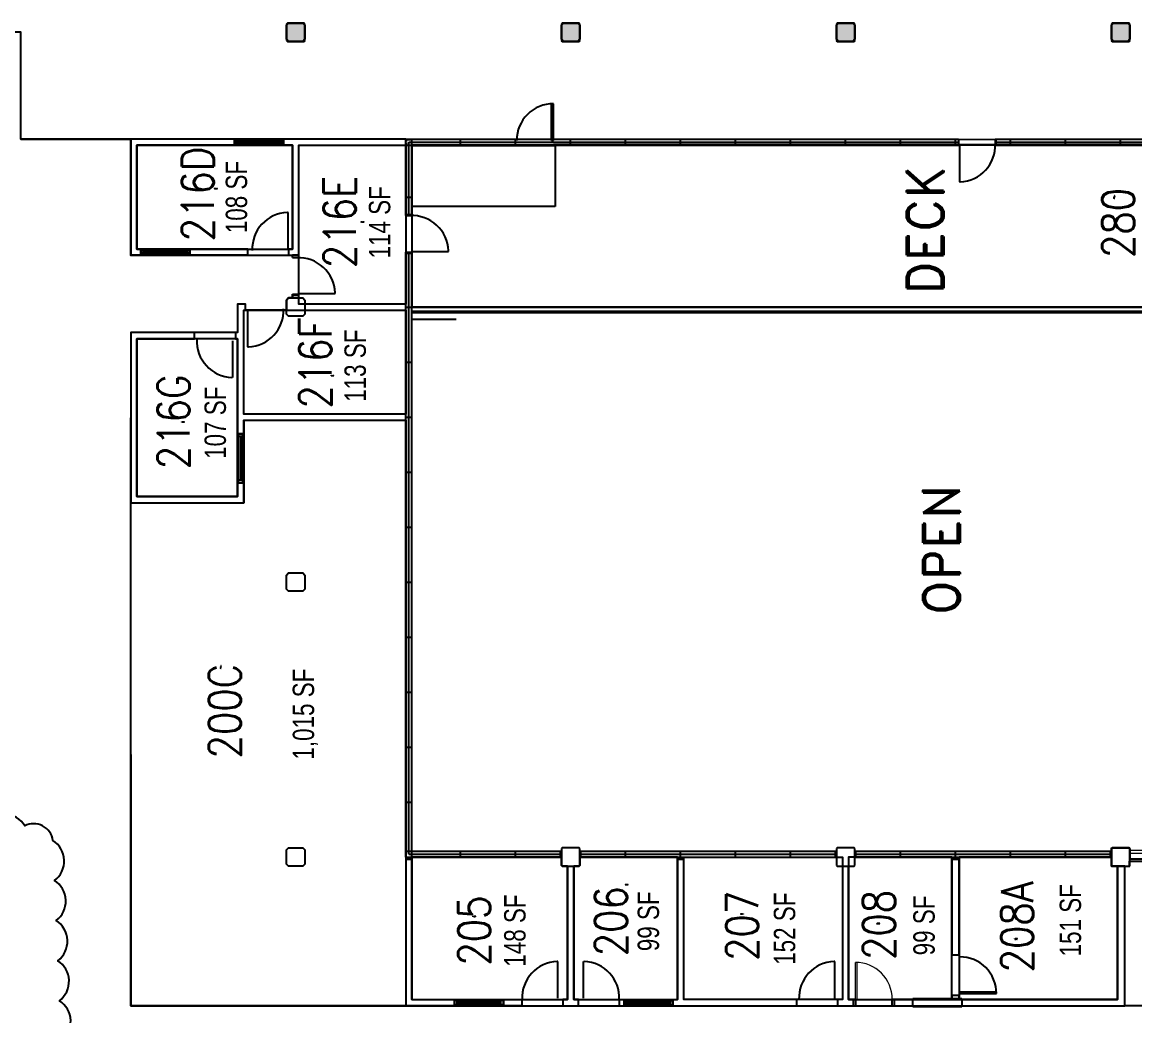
# Model space of a CAD drawing. Header units: inches. Extents: x -234 to 3525, y 0 to 2715.
# Drawn here: x 812 to 1904, y 654 to 1630 of the extents above; entities that cross this region are included whole.
import ezdxf
from ezdxf.enums import TextEntityAlignment as Align

# ---------------------------------------------------------------- set-up
doc = ezdxf.new("R2010")
doc.units = ezdxf.units.IN
doc.header["$LTSCALE"] = 10
doc.header["$MEASUREMENT"] = 0
doc.layers.get('0').update_dxf_attribs({"linetype": 'CONTINUOUS'})
for name, color, linetype in [('A-COL', 5, 'CONTINUOUS'), ('A-DOOR', 2, 'CONTINUOUS'), ('A-FLOR', 3, 'CONTINUOUS'), ('A-GLAZ', 1, 'CONTINUOUS'), ('A-IDEN-RNUM', 7, 'CONTINUOUS'), ('A-IDEN-SNUM', 4, 'CONTINUOUS'), ('A-IDEN-TEXT', 4, 'CONTINUOUS'), ('A-IDEN-VNUM', 4, 'CONTINUOUS'), ('A-REV', 1, 'CONTINUOUS'), ('A-ROOF', 2, 'CONTINUOUS'), ('A-WALL', 5, 'CONTINUOUS'), ('AREA-ASSIGN', 7, 'CONTINUOUS'), ('AREA-TEXT', 3, 'CONTINUOUS')]:
    doc.layers.add(name, color=color, linetype=linetype)
doc.styles.add('AREA', font='arial.ttf', dxfattribs={"width": 0.75, "height": 21})
doc.styles.add('ROOMSNUMBER', font='TXT.SHX', dxfattribs={"height": 0.03})
doc.styles.add('ROOMVNUMBER', font='simplex.shx', dxfattribs={"width": 0.85})
doc.styles.add('TEXT', font='ROMAND')

# ---------------------------------------------------------------- blocks, each defined once
blk = doc.blocks.new('COL')
at = {"layer": 'A-COL'}
blk.add_lwpolyline([(9, 7), (9, -7), (7, -9), (-7, -9), (-9, -7), (-9, 7), (-7, 9), (7, 9)], close=True, dxfattribs=at)

msp = doc.modelspace()

# ---------------------------------------------------------------- hatches: boundary and pattern name
at = {"layer": 'A-WALL', "lineweight": 5}
for points in [[(1088.3, 1611), (1089, 1611.8), (1089, 1628.3), (1088.3, 1629), (1071.8, 1629), (1071, 1628.3), (1071, 1611.8), (1071.8, 1611)], [(1358.3, 1611), (1359, 1611.8), (1359, 1628.3), (1358.3, 1629), (1341.8, 1629), (1341, 1628.3), (1341, 1611.8), (1341.8, 1611)], [(1628.3, 1611), (1629, 1611.8), (1629, 1628.3), (1628.3, 1629), (1611.8, 1629), (1611, 1628.3), (1611, 1611.8), (1611.8, 1611), (1621, 1611)], [(1898.3, 1611), (1899, 1611.8), (1899, 1628.3), (1898.3, 1629), (1881.8, 1629), (1881, 1628.3), (1881, 1611.8), (1881.8, 1611)]]:
    msp.add_hatch(color=256, dxfattribs=at).paths.add_polyline_path(points)

# ---------------------------------------------------------------- linework, layer by layer
at = {"layer": 'A-DOOR'}
for p, q in [((1331.3, 1513.8), (1331.3, 1549.7)), ((1333, 1513.8), (1333.1, 1549.7)), ((1333, 1513.8), (1331.3, 1513.8)), ((1731.8, 1509), (1731.8, 1473)), ((1731.8, 1473), (1732.5, 1473)), ((1072.6, 1443), (1071.8, 1443)), ((1072.6, 1407), (1072.6, 1443)), ((1194, 1404.7), (1230, 1404.7)), ((1230, 1404.7), (1230, 1405.5)), ((1082.8, 1363.3), (1118.8, 1363.3)), ((1118.8, 1363.3), (1118.8, 1364.1)), ((1032.8, 1347), (1032.8, 1311)), ((1018.1, 1317), (1018.1, 1281)), ((1032.8, 1311), (1033.6, 1311)), ((1018.1, 1281), (1017.3, 1281)), ((1337.5, 707.6), (1336.8, 707.6)), ((1337.5, 671.6), (1337.5, 707.6)), ((1362.5, 671.6), (1362.5, 707.6)), ((1362.5, 707.6), (1363.3, 707.6)), ((1609.5, 707.6), (1608.7, 707.6)), ((1609.5, 671.6), (1609.5, 707.6)), ((1732.1, 676.1), (1732.1, 677.8)), ((1732.1, 677.8), (1768.1, 677.7)), ((1627.8, 663.6), (1627.8, 670.6)), ((1627.8, 670.6), (1629.8, 670.6)), ((1629.8, 670.6), (1629.8, 663.6)), ((1665.8, 663.6), (1665.8, 670.6)), ((1665.8, 670.6), (1667.8, 670.6)), ((1667.8, 670.6), (1667.8, 663.6)), ((1732.1, 676.1), (1768.1, 676)), ((1629.8, 663.6), (1627.8, 663.6)), ((1667.8, 663.6), (1665.8, 663.6))]:
    msp.add_line(p, q, dxfattribs=at)
at = {"layer": 'A-DOOR', "lineweight": 13}
for p, q in [((1629.8, 670.6), (1629.7, 706.6)), ((1631.5, 670.6), (1631.4, 706.5)), ((1629.8, 670.6), (1631.5, 670.6))]:
    msp.add_line(p, q, dxfattribs=at)
at = {"layer": 'A-DOOR'}
for centre, start, end in [((1333, 1513.8), 89.9, 180), ((1731, 1509), 272.3859, 2.3859), ((1073.3, 1407), 92.3859, 182.3859), ((1194, 1404), 2.3859, 92.3859), ((1082.8, 1362.6), 2.3859, 92.3859), ((1032.1, 1347), 272.3859, 2.3859), ((1018.8, 1317), 177.6141, 267.6141), ((1732.1, 676.1), 359.9, 90), ((1338.3, 671.6), 92.3859, 182.3859), ((1361.8, 671.6), 357.6141, 87.6141), ((1610.2, 671.6), 92.3859, 182.3859)]:
    msp.add_arc(centre, 36, start, end, dxfattribs=at)
at = {"layer": 'A-DOOR', "lineweight": 13}
msp.add_arc((1629.8, 670.6), 36, 0, 90.1, dxfattribs=at)
at = {"layer": 'A-FLOR'}
for p, q in [((1193.8, 1350), (2151, 1350)), ((1194, 1350), (2316, 1350)), ((1194, 1344.5), (1194, 1346)), ((1194, 1346), (2151, 1346)), ((2151, 1344.5), (1194, 1344.5))]:
    msp.add_line(p, q, dxfattribs=at)
at = {"layer": 'A-GLAZ'}
for p, q in [((1020, 1515), (1068, 1515)), ((1020, 1514), (1020, 1510)), ((1020, 1510), (1020, 1514)), ((1020, 1514), (1068, 1514)), ((1020, 1512), (1068, 1512)), ((1020, 1510), (1068, 1510)), ((1020, 1509), (1068, 1509)), ((1022.5, 1514), (1022.5, 1510)), ((1022.5, 1513), (1065.5, 1513)), ((1022.5, 1512), (1065.5, 1512)), ((1065.5, 1514), (1065.5, 1510)), ((1068, 1514), (1068, 1510)), ((1068, 1510), (1068, 1514)), ((1188, 1515), (1350, 1515)), ((1188, 1440), (1188, 1515)), ((1188, 1509), (1194, 1509)), ((1191, 1512), (1350, 1512)), ((1191, 1440), (1191, 1512)), ((1194, 1509), (1194, 1515)), ((1194, 1509), (1350, 1509)), ((1194, 1440), (1194, 1509)), ((1242, 1509), (1242, 1515)), ((1296, 1509), (1296, 1515)), ((1350, 1509), (1350, 1515)), ((1350, 1515), (1620, 1515)), ((1350, 1512), (1620, 1512)), ((1350, 1509), (1620, 1509)), ((1404, 1509), (1404, 1515)), ((1458, 1509), (1458, 1515)), ((1512, 1509), (1512, 1515)), ((1566, 1509), (1566, 1515)), ((1620, 1509), (1620, 1515)), ((1620, 1515), (1731, 1515)), ((1620, 1512), (1731, 1512)), ((1620, 1509), (1731, 1509)), ((1674, 1509), (1674, 1515)), ((1728, 1509), (1728, 1515)), ((1767, 1515), (1890, 1515)), ((1767, 1512), (1890, 1512)), ((1767, 1509), (1890, 1509)), ((1768, 1509), (1768, 1515)), ((1782, 1509), (1782, 1515)), ((1836, 1509), (1836, 1515)), ((1890, 1509), (1890, 1515)), ((1890, 1515), (2160, 1515)), ((1890, 1512), (2160, 1512)), ((1890, 1509), (2160, 1509)), ((1188, 1458), (1194, 1458)), ((1188, 1441), (1194, 1441)), ((928, 1407), (976, 1407)), ((928, 1402), (928, 1406)), ((928, 1406), (928, 1402)), ((976, 1406), (928, 1406)), ((928, 1404), (976, 1404)), ((976, 1402), (928, 1402)), ((928, 1401), (976, 1401)), ((930.5, 1402), (930.5, 1406)), ((973.5, 1404), (930.5, 1404)), ((973.5, 1403), (930.5, 1403)), ((973.5, 1402), (973.5, 1406)), ((976, 1402), (976, 1406)), ((976, 1406), (976, 1402)), ((1188, 810), (1188, 1404)), ((1188, 1403), (1194, 1403)), ((1191, 813), (1191, 1404)), ((1194, 816), (1194, 1404)), ((1188, 1350), (1194, 1350)), ((1188, 1296), (1194, 1296)), ((1188, 1242), (1194, 1242)), ((1028, 1225.5), (1024, 1225.5)), ((1024, 1225.5), (1028, 1225.5)), ((1024, 1177.5), (1024, 1225.5)), ((1028, 1177.5), (1028, 1225.5)), ((1028, 1223), (1024, 1223)), ((1026, 1180), (1026, 1223)), ((1027, 1180), (1027, 1223)), ((1028, 1180), (1024, 1180)), ((1188, 1188), (1194, 1188)), ((1028, 1177.5), (1024, 1177.5)), ((1024, 1177.5), (1028, 1177.5)), ((1188, 1134), (1194, 1134)), ((1188, 1080), (1194, 1080)), ((1188, 1026), (1194, 1026)), ((1188, 972), (1194, 972)), ((1188, 918), (1194, 918)), ((1188, 864), (1194, 864)), ((1188, 816), (1194, 816)), ((1188, 810), (1341, 810)), ((1191, 813), (1341, 813)), ((1194, 810), (1194, 816)), ((1194, 816), (1341, 816)), ((1242, 810), (1242, 816)), ((1296, 810), (1296, 816)), ((1340, 810), (1340, 816)), ((1359, 816), (1611, 816)), ((1359, 813), (1611, 813)), ((1359, 810), (1611, 810)), ((1360, 810), (1360, 816)), ((1404, 810), (1404, 816)), ((1458, 810), (1458, 816)), ((1512, 810), (1512, 816)), ((1566, 810), (1566, 816)), ((1610, 810), (1610, 816)), ((1629, 816), (1881, 816)), ((1629, 813), (1881, 813)), ((1629, 810), (1881, 810)), ((1630, 810), (1630, 816)), ((1674, 810), (1674, 816)), ((1728, 810), (1728, 816)), ((1782, 810), (1782, 816)), ((1836, 810), (1836, 816)), ((1880, 810), (1880, 816)), ((1236, 665.1), (1236, 669.1)), ((1236, 669.1), (1236, 665.1)), ((1284, 669.1), (1236, 669.1)), ((1238.5, 665.1), (1238.5, 669.1)), ((1281.5, 667.1), (1238.5, 667.1)), ((1281.5, 665.1), (1281.5, 669.1)), ((1284, 665.1), (1284, 669.1)), ((1284, 669.1), (1284, 665.1)), ((1402.5, 665.1), (1402.5, 669.1)), ((1402.5, 669.1), (1450.5, 669.1)), ((1402.5, 669.1), (1402.5, 665.1)), ((1405, 665.1), (1405, 669.1)), ((1405, 667.1), (1448, 667.1)), ((1448, 665.1), (1448, 669.1)), ((1450.5, 665.1), (1450.5, 669.1)), ((1450.5, 669.1), (1450.5, 665.1)), ((1284, 665.1), (1236, 665.1)), ((1281.5, 666.1), (1238.5, 666.1)), ((1402.5, 665.1), (1450.5, 665.1)), ((1405, 666.1), (1448, 666.1))]:
    msp.add_line(p, q, dxfattribs=at)
at = {"layer": 'A-REV'}
msp.add_lwpolyline([(804.3, 221, 0.520567), (843.7, 219.9, 0.520567), (865.6, 236, 0.520567), (864, 275.3, 0.520567), (862.4, 314.7, 0.520567), (860.8, 354.1, 0.520567), (859.2, 393.4, 0.520567), (857.6, 432.8, 0.520567), (856, 472.1, 0.520567), (854.4, 511.5, 0.520567), (852.8, 550.9, 0.520567), (851.2, 590.2, 0.520567), (849.6, 629.6, 0.520567), (848, 669, 0.520567), (846.4, 708.3, 0.520567), (844.8, 747.7, 0.520567), (843.2, 787, 0.520567), (841.6, 826.4, 0.520567), (813.9, 840.6, 0.520567), (774.6, 843.6, 0.520567)], format="xyb", dxfattribs=at)
at = {"layer": 'A-ROOF'}
for p, q in [((1193.8, 1509.3), (1333, 1509.3)), ((1193.9, 1448.7), (1193.9, 1508.7)), ((1193.9, 1508.7), (1334.8, 1508.7)), ((1334.8, 1508.7), (1334.8, 1448.7)), ((1334.8, 1448.7), (1193.9, 1448.7)), ((2151, 1350), (1193.8, 1350)), ((1237.5, 1337.8), (1193.8, 1337.8))]:
    msp.add_line(p, q, dxfattribs=at)
at = {"layer": 'A-WALL'}
for p, q in [((1071.8, 1629), (1071, 1628.3)), ((1071, 1628.3), (1071, 1611.8)), ((1088.3, 1629), (1071.8, 1629)), ((1089, 1628.3), (1088.3, 1629)), ((1089, 1611.8), (1089, 1628.3)), ((1341.8, 1629), (1341, 1628.3)), ((1341, 1628.3), (1341, 1611.8)), ((1358.3, 1629), (1341.8, 1629)), ((1359, 1628.3), (1358.3, 1629)), ((1359, 1611.8), (1359, 1628.3)), ((1611.8, 1629), (1611, 1628.3)), ((1611, 1628.3), (1611, 1611.8)), ((1628.3, 1629), (1611.8, 1629)), ((1629, 1628.3), (1628.3, 1629)), ((1629, 1611.8), (1629, 1628.3)), ((1881.8, 1629), (1881, 1628.3)), ((1881, 1628.3), (1881, 1611.8)), ((1898.3, 1629), (1881.8, 1629)), ((1899, 1628.3), (1898.3, 1629)), ((1899, 1611.8), (1899, 1628.3)), ((1071, 1611.8), (1071.8, 1611)), ((1071.8, 1611), (1088.3, 1611)), ((1088.3, 1611), (1089, 1611.8)), ((1341, 1611.8), (1341.8, 1611)), ((1341.8, 1611), (1358.3, 1611)), ((1358.3, 1611), (1359, 1611.8)), ((1611, 1611.8), (1611.8, 1611)), ((1611.8, 1611), (1628.3, 1611)), ((1628.3, 1611), (1629, 1611.8)), ((1881, 1611.8), (1881.8, 1611)), ((1881.8, 1611), (1898.3, 1611)), ((1898.3, 1611), (1899, 1611.8)), ((918, 1515), (918, 1401)), ((1188, 1515), (918, 1515)), ((924, 1407), (924, 1509)), ((924, 1509), (1077, 1509)), ((1020, 1515), (1020, 1509)), ((1020, 1509), (1020, 1515)), ((1068, 1509), (1068, 1515)), ((1068, 1515), (1068, 1509)), ((1077, 1509), (1077, 1407)), ((1083, 1509), (1188, 1509)), ((1083, 1401.3), (1083, 1509)), ((1188, 1509), (1188, 1515)), ((1188.8, 1512.6), (1188.8, 1514.3)), ((1192.4, 1514.3), (1188.8, 1514.3)), ((1188.8, 1509.8), (1188.8, 1511.5)), ((1297, 1509.8), (1297, 1509.3)), ((1333, 1509.8), (1333, 1509.3)), ((2316.3, 1509.3), (1333, 1509.3)), ((1711, 1509.8), (1711, 1509.3)), ((1731, 1515), (1731, 1509)), ((1767, 1515), (1767, 1509)), ((1767, 1509.8), (1767, 1509.3)), ((1193.8, 1457), (1193.3, 1457)), ((1188, 1440), (1194, 1440)), ((1033, 1401), (918, 1401)), ((1033, 1407), (924, 1407)), ((928, 1401), (928, 1407)), ((928, 1401), (928, 1407)), ((976, 1401), (976, 1407)), ((976, 1407), (976, 1401)), ((1033, 1401), (1033, 1407)), ((1077, 1407), (1073, 1407)), ((1073, 1407), (1073, 1401)), ((1073, 1401), (1077, 1401)), ((1073.3, 1401), (1077, 1401)), ((1077, 1401), (1077, 1401.3)), ((1077, 1401.3), (1083, 1401.3)), ((1077, 1398.6), (1077, 1401)), ((1077, 1398.6), (1083, 1398.6)), ((1188, 1404), (1194, 1404)), ((1077, 1362.6), (1083, 1362.6)), ((1077, 1359), (1077, 1362.6)), ((1077, 1361.3), (1077, 1359)), ((1083, 1361.3), (1077, 1361.3)), ((1083, 1359), (1083, 1362.6)), ((1083, 1359), (1083, 1361.3)), ((1030.8, 1353), (1023, 1353)), ((1023, 1353), (1023, 1325)), ((1029, 1347), (1032.1, 1347)), ((1029, 1245), (1029, 1347)), ((1029, 1347), (1030.8, 1347)), ((1030.8, 1347), (1030.8, 1353)), ((1068.1, 1347), (1071, 1347)), ((1071, 1353), (1070.8, 1353)), ((1070.8, 1353), (1070.8, 1347)), ((1070.8, 1347), (1071, 1347)), ((1188.8, 1353), (1089, 1353)), ((1089, 1347), (1188.8, 1347)), ((918, 1325), (918, 1158)), ((980.8, 1325), (918, 1325)), ((980.8, 1319), (980.8, 1325)), ((1023, 1325), (1020.8, 1325)), ((1020.8, 1325), (1020.8, 1319)), ((924, 1164), (924, 1319)), ((924, 1319), (980.8, 1319)), ((1020.8, 1319), (1023, 1319)), ((1023, 1319), (1023, 1164)), ((1188, 1245), (1029, 1245)), ((1029, 1239), (1029, 1158)), ((1029, 1239), (1188, 1239)), ((1188, 1239), (1188, 1245)), ((1023, 1225.5), (1029, 1225.5)), ((1029, 1177.5), (1023, 1177.5)), ((918, 1158), (1029, 1158)), ((1023, 1164), (924, 1164)), ((1341.8, 819), (1341, 818.3)), ((1341, 818.3), (1341, 801.8)), ((1358.3, 819), (1341.8, 819)), ((1359, 818.3), (1358.3, 819)), ((1359, 801.8), (1359, 818.3)), ((1611.8, 819), (1611, 818.3)), ((1611, 818.3), (1611, 801.8)), ((1628.3, 819), (1611.8, 819)), ((1629, 818.3), (1628.3, 819)), ((1629, 801.8), (1629, 818.3)), ((1881, 819), (1899, 819)), ((1881, 801), (1881, 819)), ((1881.8, 819), (1881, 818.3)), ((1881, 818.3), (1881, 801.8)), ((1898.3, 819), (1881.8, 819)), ((1899, 818.3), (1898.3, 819)), ((1899, 814), (1899, 819)), ((1899, 818), (1899, 818.3)), ((1899, 816.5), (1899, 818)), ((1899, 818), (1899, 808.3)), ((1899, 813.5), (1899, 816.5)), ((1899, 812.9), (1899, 813.5)), ((1899, 808.9), (1899, 812.9)), ((1899, 808.3), (1899, 808.9)), ((1188, 807.7), (1188, 664.1)), ((1194, 807.7), (1188, 807.7)), ((1194, 670.1), (1194, 807.7)), ((1341, 801.8), (1341.8, 801)), ((1341.8, 801), (1347, 801)), ((1347, 801), (1353, 801)), ((1347, 801), (1347, 670.1)), ((1353, 801), (1358.3, 801)), ((1353, 670.1), (1353, 801)), ((1358.3, 801), (1359, 801.8)), ((1461, 807.7), (1455, 807.7)), ((1455, 807.7), (1455, 670.1)), ((1461, 670.1), (1461, 807.7)), ((1611, 801.8), (1611.8, 801)), ((1611.8, 801), (1617, 801)), ((1617, 801), (1623, 801)), ((1617, 801), (1617, 670.1)), ((1623, 801), (1628.3, 801)), ((1623, 670.1), (1623, 801)), ((1628.3, 801), (1629, 801.8)), ((1881, 801.8), (1881.8, 801)), ((1881, 801), (1899, 801)), ((1881.8, 801), (1887, 801)), ((1887, 801), (1887.6, 801)), ((1894.3, 801), (1887, 801)), ((1887.6, 801), (1893.6, 801)), ((1893.6, 801), (1894.3, 801)), ((1894.3, 801), (1898.3, 801)), ((1898.3, 801), (1899, 801.8)), ((1899, 801.8), (1899, 808.3)), ((1899, 801), (1899, 806)), ((1194, 670.1), (1302.3, 670.1)), ((1236, 664.1), (1236, 670.1)), ((1284, 670.1), (1284, 664.1)), ((1302.3, 664.1), (1302.3, 670.1)), ((1347, 670.1), (1342.3, 670.1)), ((1342.3, 670.1), (1342.3, 664.1)), ((1357.8, 670.1), (1353, 670.1)), ((1357.8, 664.1), (1357.8, 670.1)), ((1397.8, 670.1), (1397.8, 664.1)), ((1397.8, 670.1), (1455, 670.1)), ((1402.5, 664.1), (1402.5, 670.1)), ((1450.5, 670.1), (1450.5, 664.1)), ((1572.2, 670.1), (1461, 670.1)), ((1572.2, 664.1), (1572.2, 670.1)), ((1617, 670.1), (1612.2, 670.1)), ((1612.2, 670.1), (1612.2, 664.1)), ((1627.8, 670.1), (1623, 670.1)), ((1627.8, 664.1), (1627.8, 670.1)), ((1686, 670.1), (1667.8, 670.1)), ((1667.8, 670.1), (1667.8, 664.1)), ((1686, 664.1), (1686, 670.1)), ((1887, 670.1), (1734, 670.1)), ((1734, 670.1), (1734, 664.1)), ((1894.3, 664.1), (1894.3, 670.1)), ((1302.3, 664.1), (1188, 664.1)), ((1342.3, 664.1), (1357.8, 664.1)), ((1397.8, 664.1), (1572.2, 664.1)), ((1612.2, 664.1), (1627.8, 664.1)), ((1667.8, 664.1), (1686, 664.1)), ((1734, 664.1), (1894.3, 664.1))]:
    msp.add_line(p, q, dxfattribs=at)
at = {"layer": 'A-WALL', "lineweight": 9}
for p, q in [((2001.8, 816.5), (1899, 816.5)), ((2004.8, 813.5), (1899, 813.5))]:
    msp.add_line(p, q, dxfattribs=at)
at = {"layer": 'A-WALL', "lineweight": 25}
for p, q in [((1724.4, 807.7), (1724.4, 714.1)), ((1731.6, 807.7), (1724.4, 807.7)), ((1731.6, 714.1), (1731.6, 807.7)), ((1887, 801), (1887, 670.1)), ((1894.3, 670.1), (1894.3, 801)), ((1899, 808.3), (2008.5, 808.3)), ((1724.4, 714.1), (1731.6, 714.1)), ((1734, 670.7), (1686, 670.7)), ((1686, 670.7), (1686, 670.1)), ((1724.4, 674.1), (1724.4, 670.1)), ((1731.6, 674.1), (1724.4, 674.1)), ((1724.4, 670.1), (1731.6, 670.1)), ((1731.6, 670.1), (1731.6, 674.1)), ((1734, 670.1), (1734, 670.7)), ((1686, 664.1), (1686, 663.4)), ((1686, 663.4), (1734, 663.4)), ((1734, 663.4), (1734, 664.1))]:
    msp.add_line(p, q, dxfattribs=at)
at = {"layer": 'AREA-ASSIGN'}
for points in [[(2324.3, 1514.3), (918, 1515), (810, 1514.9), (810, 1514.9), (810, 1620), (702, 1620), (702, 1623), (651, 1623), (651, 1793)], [(810, 1514.9), (917.9, 1514.9), (917.9, 1401), (1082.9, 1401), (1082.9, 1361.3), (1076.9, 1361.3), (1076.9, 1359), (1072.9, 1359), (1070.9, 1357), (1070.9, 1347), (1030.8, 1347.1), (1030.8, 1353), (1023, 1353), (1023, 1325), (1020.7, 1325), (980.7, 1325), (918, 1325), (917.9, 1158), (918.1, 664.1), (1894.3, 664.1), (1894.3, 664.1), (2437.9, 664.2)]]:
    msp.add_lwpolyline(points, dxfattribs=at)
for points in [[(1073.3, 1407), (1077, 1407), (1077, 1509), (924, 1509), (924, 1407), (1037.3, 1407)], [(1083, 1362.6), (1083, 1398.6), (1083, 1509), (1188, 1509), (1188, 1440), (1188, 1404), (1188, 1353), (1083, 1353)], [(1194, 1509), (1194, 1350), (2316, 1350), (2316, 1509), (1194, 1509)], [(1068.1, 1347), (1188, 1347), (1188, 1245), (1029, 1245), (1029, 1347), (1032.1, 1347)], [(980.8, 1319), (924, 1319), (924, 1164), (1023, 1164), (1023, 1319)], [(918, 1158), (1029, 1158), (1029, 1239), (1188, 1239), (1188, 664.1), (918.1, 664.1), (918, 1158)], [(1342.3, 670.1), (1347, 670.1), (1347, 699), (1347, 801), (1341.8, 801), (1341, 801.8), (1341, 810), (1245, 810), (1239, 810), (1194, 810), (1194, 670.1), (1302.3, 670.1)], [(1357.8, 670.1), (1397.8, 670.1), (1455, 670.1), (1455, 810), (1359, 810), (1359, 801.8), (1358.3, 801), (1353, 801), (1353, 705), (1353, 670.1)], [(1509, 810), (1515, 810), (1617, 810), (1617, 670.1), (1612.2, 670.1), (1572.2, 670.1), (1509, 670.1), (1461, 670.1), (1461, 810)], [(1724.4, 810), (1629, 810), (1623, 810), (1623, 670.1), (1627.8, 670.1), (1667.8, 670.1), (1724.4, 670.1), (1724.4, 714.1)], [(1898.9, 801), (1898.9, 806), (2150.9, 806), (2150.9, 801), (2168.9, 801), (2168.9, 806), (2222.9, 806), (2222.9, 813), (2324.9, 813), (2324.9, 807), (2420.9, 807), (2420.9, 803.1), (2422.9, 801), (2436.9, 801), (2437.9, 664.2), (1894.3, 664.1), (1894.3, 801), (1898.9, 801)]]:
    msp.add_lwpolyline(points, close=True, dxfattribs=at)
at = {"layer": 'AREA-ASSIGN', "color": 3}
msp.add_lwpolyline([(1731.6, 807.7), (1731.6, 670.1), (1887, 670.1), (1887, 801), (1881, 801), (1881, 810), (1731.6, 810), (1731.6, 807.7)], close=True, dxfattribs=at)

# ---------------------------------------------------------------- block references
for p in [(1080, 1620), (1350, 1620), (1620, 1620), (1890, 1620), (1080, 1350), (1080, 1080), (1080, 810)]:
    msp.add_blockref('COL', p)

# ---------------------------------------------------------------- texts
at = {"layer": 'A-IDEN-RNUM', "style": 'ROOMSNUMBER'}
for s, p in [('0216-D0', (1001.6, 1466.3)), ('0216-E0', (1145.6, 1433.7)), ('0216-F0', (1115.9, 1282.6)), ('0216-G0', (969.3, 1237.3)), ('0206-00', (1405, 783)), ('0207-00', (1518.3, 754.2)), ('0205-00', (1255.3, 751.7)), ('0208-00', (1652, 743.9)), ('0208-A0', (1787.3, 729.4))]:
    msp.add_text(s, height=0.36, rotation=360, dxfattribs=at).set_placement(p, align=Align.MIDDLE_CENTER)
for s, p in [('0280-00', (1883.5, 1457.6)), ('0200-C0', (1006.2, 996.1))]:
    msp.add_text(s, height=0.36, rotation=90, dxfattribs=at).set_placement(p, align=Align.MIDDLE)
at = {"layer": 'A-IDEN-SNUM', "style": 'ROOMSNUMBER'}
for s, p in [('03500216D0', (1001.6, 1466.3)), ('03500216E0', (1145.6, 1433.7)), ('03500216F0', (1115.9, 1282.6)), ('03500216G0', (969.3, 1237.3)), ('0350020600', (1405, 783)), ('0350020700', (1518.3, 754.2)), ('0350020500', (1255.3, 751.7)), ('0350020800', (1652, 745)), ('03500208A0', (1787.2, 730))]:
    msp.add_text(s, height=0.36, rotation=360, dxfattribs=at).set_placement(p, align=Align.MIDDLE_CENTER)
for s, p in [('0350028000', (1884.1, 1458.1)), ('03500200C0', (1006.8, 996.6))]:
    msp.add_text(s, height=0.36, rotation=90, dxfattribs=at).set_placement(p, align=Align.MIDDLE)
at = {"layer": 'A-IDEN-TEXT', "style": 'TEXT'}
for s, p in [('DECK', (1698.1, 1425.6)), ('OPEN', (1714, 1111.8))]:
    msp.add_text(s, height=36, rotation=90, dxfattribs=at).set_placement(p, align=Align.MIDDLE)
at = {"layer": 'A-IDEN-VNUM', "style": 'ROOMVNUMBER', "width": 0.85}
for s, p in [('216D', (983.8, 1461.1)), ('216E', (1123.2, 1433.7)), ('216F', (1099.3, 1295.1)), ('216G', (960.1, 1237.3)), ('206', (1389.6, 747)), ('208A', (1788.4, 741.6)), ('205', (1255.3, 737.9)), ('207', (1518.3, 742.5)), ('208', (1652.8, 743.4))]:
    msp.add_text(s, height=31.5, rotation=90, dxfattribs=at).set_placement(p, align=Align.MIDDLE_CENTER)
for s, p in [('280', (1887.7, 1432.7)), ('200C', (1010.4, 953.3))]:
    msp.add_text(s, height=31.5, rotation=90, dxfattribs=at).set_placement(p, align=Align.MIDDLE)
at = {"layer": 'AREA-TEXT', "style": 'AREA', "width": 0.75}
for s, p in [('108 SF', (1021.8, 1458.1)), ('114 SF', (1162.4, 1433.3)), ('113 SF', (1138.4, 1292.5)), ('107 SF', (1001, 1236.5)), ('1,015 SF', (1087.6, 950.4)), ('151 SF', (1840.7, 748)), ('148 SF', (1295.2, 737.9)), ('99 SF', (1426.3, 747)), ('152 SF', (1560, 739.7)), ('99 SF', (1697, 742.9))]:
    msp.add_text(s, height=21, rotation=90, dxfattribs=at).set_placement(p, align=Align.MIDDLE_CENTER)

doc.saveas('drawing.dxf')
